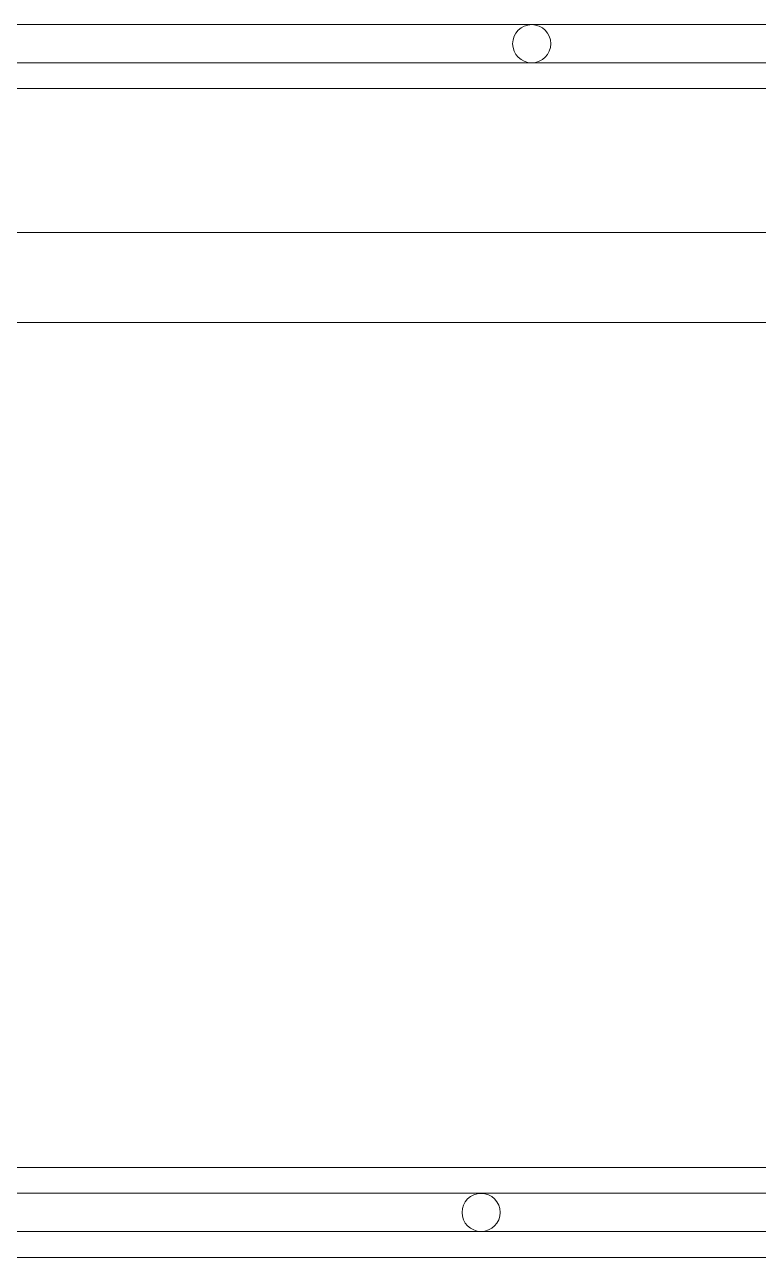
# Model space of a CAD drawing. Header units: metres. Extents: x 149 to 429, y -3 to 162.
# Drawn here: x 326.213 to 328.253, y 103.964 to 107.392 of the extents above; entities that cross this region are included whole.
import ezdxf

# ---------------------------------------------------------------- set-up
doc = ezdxf.new("R2010")
doc.units = ezdxf.units.M
doc.layers.add('1053_ARQ_BASE_MATADOURO_2_dwg', color=7, linetype='Continuous', lineweight=5, true_color=0x767676)
doc.layers.add('1053_ARQ_BASE_MATADOURO_dwg', color=7, linetype='Continuous', lineweight=5, true_color=0x767676)
doc.layers.add('A-PISO', color=7, linetype='Continuous', lineweight=5)

# ---------------------------------------------------------------- blocks, each defined once
blk = doc.blocks.new('1053_ARQ_BASE_MATADOURO_dwg-3625622-TÉRREO 1_20 - Dependente 2')
at = {"color": 253, "lineweight": 5, "true_color": 0xaaaaaa, "flags": 128}
for points in [[(118.6431, 107.0202), (118.6431, 107.2142), (123.7931, 107.2142), (123.7931, 106.8142)], [(118.6431, 106.5642), (124.0431, 106.5642), (124.0431, 107.2142)], [(123.7931, 106.8142), (118.6431, 106.8142), (118.6431, 107.0079)]]:
    blk.add_lwpolyline(points, dxfattribs=at)
blk = doc.blocks.new('1053_ARQ_BASE_MATADOURO_2_dwg-3637054-TÉRREO 1_20 - Dependente 2')
at = {"layer": 'A-PISO', "color": 253, "true_color": 0xaaaaaa}
for p, q in [((118.5181, 70.9562), (126.1431, 70.9562)), ((118.5181, 70.8502), (126.1431, 70.8502))]:
    blk.add_line(p, q, dxfattribs=at)
at = {"layer": 'A-PISO', "color": 253, "true_color": 0xaaaaaa, "flags": 128}
for points in [[(123.9181, 74.2062), (118.5181, 74.2062), (113.4431, 74.2062)], [(123.9181, 74.1002), (118.5181, 74.1002), (113.4431, 74.1002)], [(126.1431, 70.7782), (118.3931, 70.7782), (118.3931, 74.0282)], [(118.6431, 73.6282), (123.7931, 73.6282), (123.7931, 74.0282)], [(118.6431, 73.3782), (124.0431, 73.3782), (124.0431, 74.0282), (118.6431, 74.0282)], [(126.1431, 74.0282), (126.1431, 71.0282), (118.6431, 71.0282), (118.6431, 73.8219)]]:
    blk.add_lwpolyline(points, dxfattribs=at)
at = {"layer": 'A-PISO', "color": 253, "true_color": 0xaaaaaa}
for centre in [(121.2181, 74.1532), (121.0775, 70.9031)]:
    blk.add_circle(centre, 0.053, dxfattribs=at)

msp = doc.modelspace()

# ---------------------------------------------------------------- block references
at = {"layer": '1053_ARQ_BASE_MATADOURO_2_dwg', "color": 253, "true_color": 0xaaaaaa}
msp.add_blockref('1053_ARQ_BASE_MATADOURO_2_dwg-3637054-TÉRREO 1_20 - Dependente 2', (206.405, 33.186), dxfattribs=at)
at = {"layer": '1053_ARQ_BASE_MATADOURO_dwg', "color": 253, "true_color": 0xaaaaaa}
msp.add_blockref('1053_ARQ_BASE_MATADOURO_dwg-3625622-TÉRREO 1_20 - Dependente 2', (206.405, 0), dxfattribs=at)

doc.saveas('drawing.dxf')
